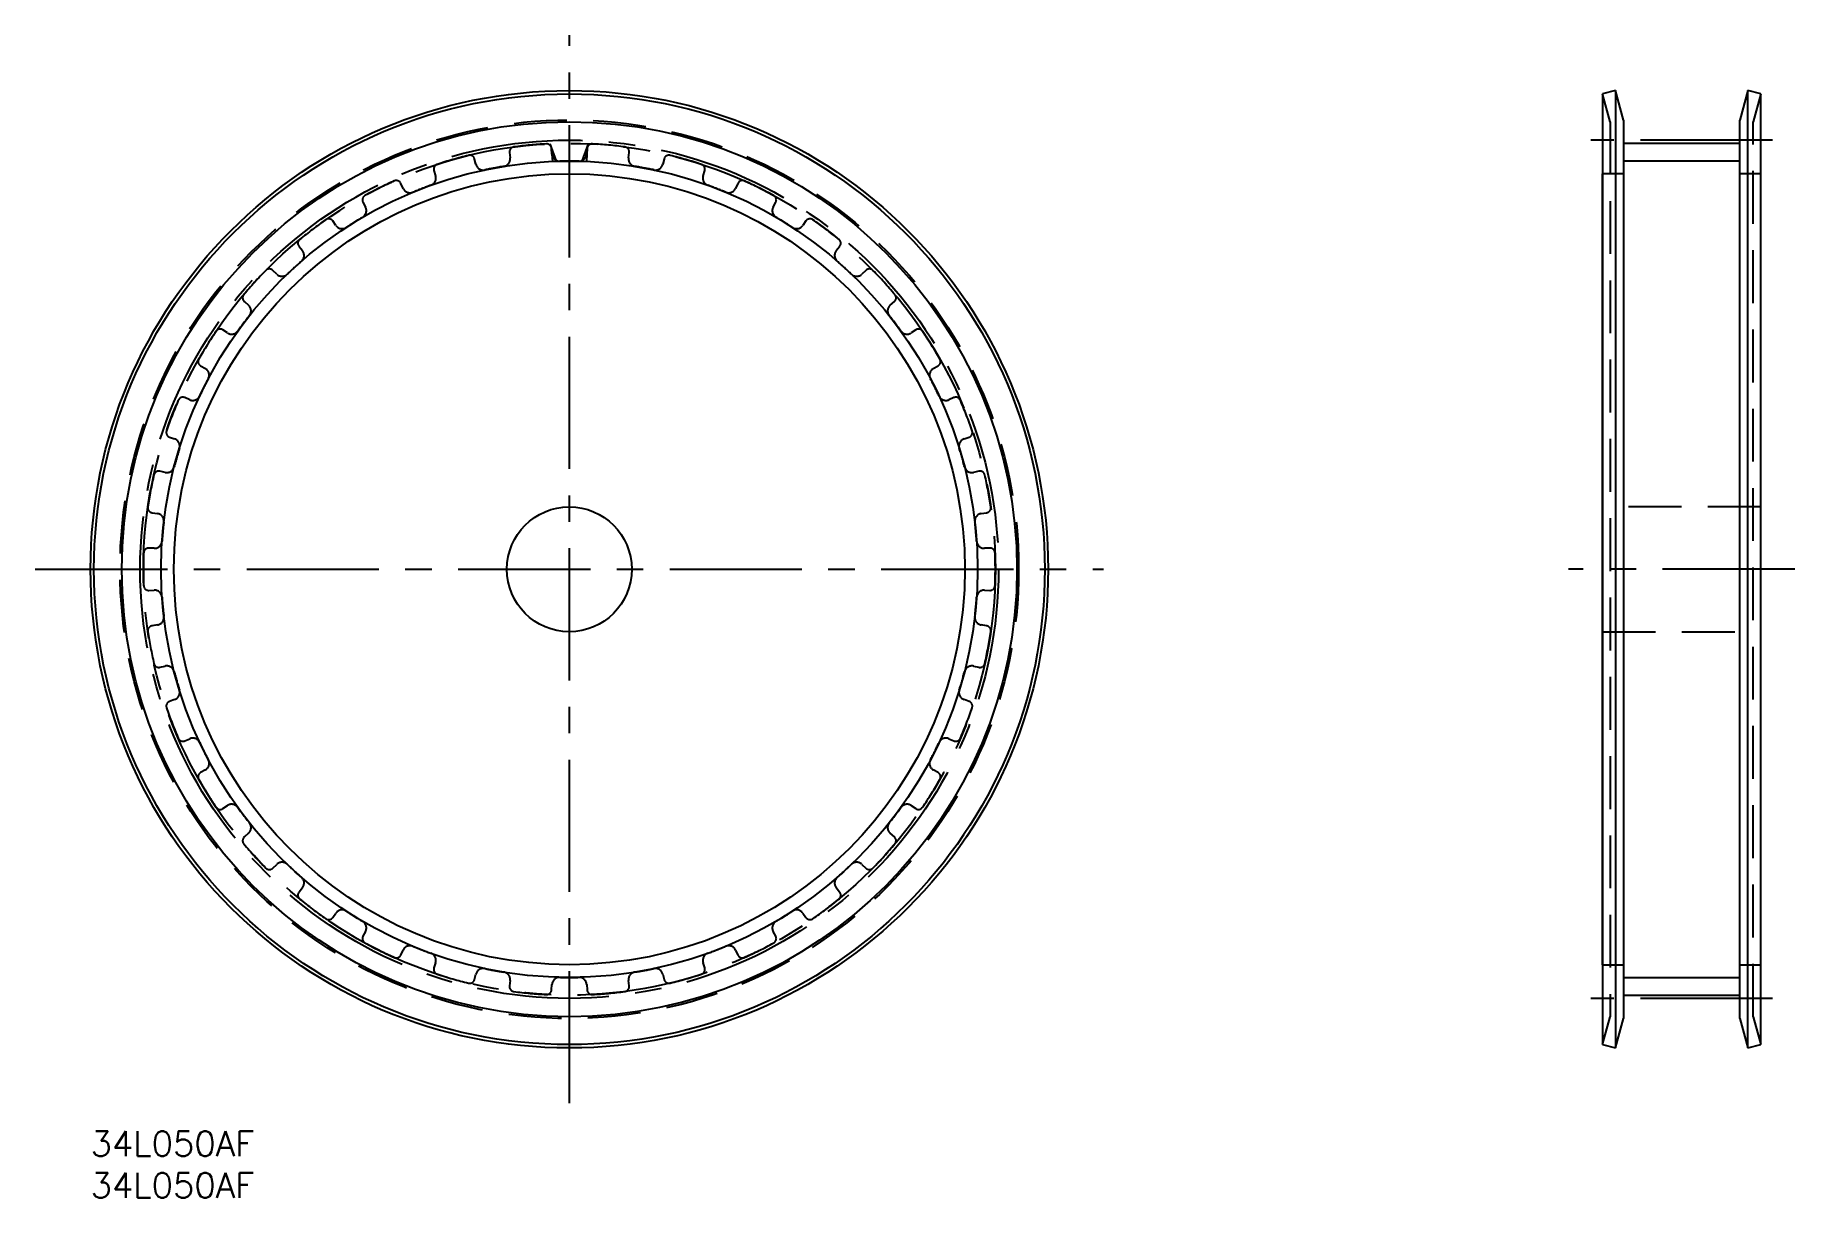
# Model space of a CAD drawing. Extents: x -7 to 205, y -8 to 132.
import ezdxf

# ---------------------------------------------------------------- set-up
doc = ezdxf.new("R2010")
doc.units = 0
doc.header["$LTSCALE"] = 0.5
for name, pattern in [('CENTER', [50.8, 31.75, -6.35, 6.35, -6.35]), ('DASHED', [19.05, 12.7, -6.35]), ('PHANTOM', [63.5, 31.75, -6.35, 6.35, -6.35, 6.35, -6.35])]:
    doc.linetypes.add(name, pattern=pattern)
for name, color, linetype in [('MSM_CENTER', 1, 'CENTER'), ('MSM_CONTINUOUS', 7, 'CONTINUOUS'), ('MSM_DASHED', 4, 'DASHED'), ('MSM_IMAGINARY', 6, 'PHANTOM'), ('MSM_NARROW', 5, 'CONTINUOUS'), ('MSM_PART_NUMBER', 7, 'CONTINUOUS')]:
    doc.layers.add(name, color=color, linetype=linetype)
doc.styles.get("Standard").update_dxf_attribs({"font": 'txt.shx', "height": 3, "bigfont": 'bigfont.shx'})

msp = doc.modelspace()

# ---------------------------------------------------------------- linework, layer by layer
at = {"layer": 'MSM_CENTER'}
for p, q in [((57.5, 3.35), (57.5, 131.65)), ((202, 119.04), (180.17, 119.04)), ((-6.65, 67.5), (121.65, 67.5)), ((204.67, 67.5), (177.5, 67.5)), ((202, 15.96), (180.17, 15.96))]:
    msp.add_line(p, q, dxfattribs=at)
msp.add_circle((57.5, 67.5), 51.54, dxfattribs=at)
at = {"layer": 'MSM_CONTINUOUS'}
for p, q in [((183.14, 125), (181.59, 124.59)), ((184.08, 121.46), (183.14, 125)), ((183.14, 125), (183.14, 10)), ((199.03, 125), (198.08, 121.46)), ((200.58, 124.59), (199.03, 125)), ((199.03, 10), (199.03, 125)), ((181.59, 124.59), (181.59, 10.41)), ((200.58, 10.41), (200.58, 124.59)), ((184.08, 121.46), (184.08, 13.54)), ((198.08, 13.54), (198.08, 121.46)), ((184.08, 118.66), (198.08, 118.66)), ((181.58, 20), (181.58, 115)), ((181.59, 115), (181.58, 115)), ((200.58, 20), (200.58, 115)), ((200.58, 115), (200.58, 115)), ((181.58, 20), (181.59, 20)), ((200.58, 20), (200.58, 20)), ((184.08, 16.34), (198.08, 16.34)), ((183.14, 10), (184.08, 13.54)), ((198.08, 13.54), (199.03, 10)), ((181.59, 10.41), (183.14, 10)), ((199.03, 10), (200.58, 10.41))]:
    msp.add_line(p, q, dxfattribs=at)
for radius in [57.5, 57.09, 53.75, 47.5, 7.5]:
    msp.add_circle((57.5, 67.5), radius, dxfattribs=at)
at = {"layer": 'MSM_DASHED'}
for p, q in [((182.48, 121.25), (181.59, 124.59)), ((200.58, 124.59), (199.68, 121.25)), ((182.48, 121.25), (182.48, 13.75)), ((199.68, 13.75), (199.68, 121.25)), ((46.28, 116.14), (46.12, 116.77)), ((50.31, 117.55), (50.39, 116.91)), ((55.41, 117.37), (55.37, 118.02)), ((59.63, 118.02), (59.59, 117.37)), ((64.61, 116.91), (64.69, 117.55)), ((68.88, 116.77), (68.72, 116.14)), ((41.24, 115.38), (41.43, 114.76)), ((73.57, 114.76), (73.76, 115.38)), ((184.08, 115), (181.59, 115)), ((200.58, 115), (198.08, 115)), ((37.53, 113.25), (37.26, 113.84)), ((77.74, 113.84), (77.47, 113.25)), ((32.71, 111.58), (33.02, 111)), ((81.98, 111), (82.29, 111.58)), ((29.47, 108.8), (29.09, 109.33)), ((85.91, 109.33), (85.53, 108.8)), ((25.04, 106.27), (25.45, 105.77)), ((89.55, 105.77), (89.96, 106.27)), ((22.36, 102.95), (21.89, 103.4)), ((93.11, 103.4), (92.64, 102.95)), ((18.47, 99.65), (18.96, 99.22)), ((96.04, 99.22), (96.53, 99.65)), ((16.44, 95.89), (15.9, 96.25)), ((99.1, 96.25), (98.56, 95.89)), ((13.22, 91.93), (13.79, 91.6)), ((101.21, 91.6), (101.78, 91.93)), ((11.92, 87.86), (11.33, 88.11)), ((103.67, 88.11), (103.08, 87.86)), ((9.49, 83.37), (10.1, 83.16)), ((104.9, 83.16), (105.51, 83.37)), ((8.96, 79.14), (8.32, 79.28)), ((106.68, 79.28), (106.04, 79.14)), ((7.39, 74.28), (8.03, 74.18)), ((106.97, 74.18), (107.61, 74.28)), ((200.58, 75), (181.58, 75)), ((7.65, 70.02), (7, 70.04)), ((108, 70.04), (107.35, 70.02)), ((7, 64.96), (7.65, 64.98)), ((107.35, 64.98), (108, 64.96)), ((8.03, 60.82), (7.39, 60.72)), ((107.61, 60.72), (106.97, 60.82)), ((181.58, 60), (200.58, 60)), ((8.32, 55.72), (8.96, 55.86)), ((106.04, 55.86), (106.68, 55.72)), ((10.1, 51.84), (9.49, 51.63)), ((105.51, 51.63), (104.9, 51.84)), ((11.33, 46.89), (11.92, 47.14)), ((103.08, 47.14), (103.67, 46.89)), ((13.79, 43.4), (13.22, 43.07)), ((101.78, 43.07), (101.21, 43.4)), ((15.9, 38.75), (16.44, 39.11)), ((98.56, 39.11), (99.1, 38.75)), ((18.96, 35.78), (18.47, 35.35)), ((96.53, 35.35), (96.04, 35.78)), ((21.89, 31.6), (22.36, 32.05)), ((92.64, 32.05), (93.11, 31.6)), ((25.45, 29.23), (25.04, 28.73)), ((89.96, 28.73), (89.55, 29.23)), ((29.09, 25.67), (29.47, 26.2)), ((85.53, 26.2), (85.91, 25.67)), ((33.02, 24), (32.71, 23.42)), ((82.29, 23.42), (81.98, 24)), ((37.26, 21.16), (37.53, 21.75)), ((77.47, 21.75), (77.74, 21.16)), ((41.43, 20.24), (41.24, 19.62)), ((73.76, 19.62), (73.57, 20.24)), ((181.59, 20), (184.08, 20)), ((198.08, 20), (200.58, 20)), ((46.12, 18.23), (46.28, 18.86)), ((50.39, 18.09), (50.31, 17.45)), ((55.37, 16.98), (55.41, 17.63)), ((59.59, 17.63), (59.63, 16.98)), ((64.69, 17.45), (64.61, 18.09)), ((68.72, 18.86), (68.88, 18.23)), ((181.59, 10.41), (182.48, 13.75)), ((199.68, 13.75), (200.58, 10.41))]:
    msp.add_line(p, q, dxfattribs=at)
msp.add_circle((57.5, 67.5), 53.96, dxfattribs=at)
for centre, radius, start, end in [((57.5, 67.5), 51.16, 93.0942, 97.494), ((54.77, 117.99), 0.6, 3.3639, 93.0942), ((60.23, 117.99), 0.6, 86.9058, 176.6361), ((57.5, 67.5), 51.16, 82.506, 86.9058), ((57.5, 67.5), 51.16, 103.6825, 108.0823), ((45.54, 116.63), 0.6, 13.9521, 103.6825), ((49.49, 116.79), 0.91, 279.2302, 7.2243), ((50.91, 117.63), 0.6, 97.494, 187.2243), ((56.32, 117.43), 0.91, 183.3639, 271.3581), ((57.5, 67.5), 49.03, 88.642, 91.358), ((58.68, 117.43), 0.91, 268.642, 356.6361), ((64.09, 117.63), 0.6, 352.7757, 82.506), ((65.51, 116.79), 0.91, 172.7757, 260.7698), ((69.46, 116.63), 0.6, 76.3175, 166.0479), ((57.5, 67.5), 51.16, 71.9177, 76.3175), ((57.5, 67.5), 51.16, 114.2707, 118.6705), ((36.72, 113.59), 0.6, 24.5404, 114.2707), ((40.57, 114.48), 0.91, 289.8184, 17.8126), ((41.81, 115.56), 0.6, 108.0823, 197.8126), ((47.16, 116.36), 0.91, 193.9521, 281.9463), ((57.5, 67.5), 49.03, 99.2302, 101.9463), ((57.5, 67.5), 49.03, 78.0537, 80.7698), ((67.84, 116.36), 0.91, 258.0537, 346.0479), ((73.19, 115.56), 0.6, 342.1874, 71.9177), ((74.43, 114.48), 0.91, 162.1874, 250.1816), ((78.28, 113.59), 0.6, 65.7293, 155.4596), ((57.5, 67.5), 51.16, 61.3295, 65.7293), ((33.24, 111.86), 0.6, 118.6705, 208.4008), ((38.36, 113.63), 0.91, 204.5404, 292.5345), ((57.5, 67.5), 49.03, 109.8184, 112.5345), ((57.5, 67.5), 49.03, 67.4655, 70.1816), ((76.64, 113.63), 0.91, 247.4655, 335.4596), ((81.76, 111.86), 0.6, 331.5992, 61.3295), ((32.22, 110.57), 0.91, 300.4067, 28.4008), ((82.78, 110.57), 0.91, 151.5992, 239.5933), ((57.5, 67.5), 51.16, 124.8589, 129.2587), ((28.6, 108.99), 0.6, 35.1286, 124.8589), ((30.21, 109.32), 0.91, 215.1286, 303.1228), ((57.5, 67.5), 49.03, 120.4067, 123.1228), ((57.5, 67.5), 49.03, 56.8772, 59.5933), ((84.79, 109.32), 0.91, 236.8772, 324.8714), ((86.4, 108.99), 0.6, 55.1411, 144.8714), ((57.5, 67.5), 51.16, 50.7413, 55.1411), ((25.5, 106.65), 0.6, 129.2587, 218.9891), ((24.74, 105.19), 0.91, 310.9949, 38.9891), ((90.26, 105.19), 0.91, 141.0109, 229.0051), ((89.5, 106.65), 0.6, 321.0109, 50.7413), ((21.47, 102.97), 0.6, 45.7168, 135.4472), ((57.5, 67.5), 49.03, 130.9949, 133.711), ((57.5, 67.5), 49.03, 46.289, 49.0051), ((93.53, 102.97), 0.6, 44.5528, 134.2832), ((57.5, 67.5), 51.16, 135.4472, 139.847), ((22.99, 103.6), 0.91, 225.7168, 313.711), ((92.01, 103.6), 0.91, 226.289, 314.2832), ((57.5, 67.5), 51.16, 40.153, 44.5528), ((18.86, 100.1), 0.6, 139.847, 229.5773), ((96.14, 100.1), 0.6, 310.4227, 40.153), ((57.5, 67.5), 49.03, 141.5831, 144.2992), ((18.37, 98.53), 0.91, 321.5831, 49.5773), ((96.63, 98.53), 0.91, 130.4227, 218.4169), ((57.5, 67.5), 49.03, 35.7008, 38.4169), ((57.5, 67.5), 51.16, 146.0354, 150.4352), ((15.57, 95.75), 0.6, 56.3051, 146.0354), ((16.94, 96.64), 0.91, 236.3051, 324.2992), ((98.06, 96.64), 0.91, 215.7008, 303.6949), ((99.43, 95.75), 0.6, 33.9646, 123.6949), ((57.5, 67.5), 51.16, 29.5648, 33.9646), ((13.52, 92.45), 0.6, 150.4352, 240.1655), ((13.34, 90.81), 0.91, 332.1714, 60.1655), ((101.66, 90.81), 0.91, 119.8345, 207.8286), ((101.48, 92.45), 0.6, 299.8345, 29.5648), ((57.5, 67.5), 49.03, 152.1714, 154.8875), ((57.5, 67.5), 49.03, 25.1125, 27.8286), ((57.5, 67.5), 51.16, 156.6236, 161.0234), ((11.09, 87.56), 0.6, 66.8933, 156.6236), ((12.28, 88.69), 0.91, 246.8933, 334.8875), ((102.72, 88.69), 0.91, 205.1125, 293.1067), ((103.91, 87.56), 0.6, 23.3764, 113.1067), ((57.5, 67.5), 51.16, 18.9766, 23.3764), ((9.69, 83.94), 0.6, 161.0234, 250.7538), ((9.8, 82.3), 0.91, 342.7596, 70.7538), ((105.2, 82.3), 0.91, 109.2462, 197.2404), ((105.31, 83.94), 0.6, 289.2462, 18.9766), ((57.5, 67.5), 49.03, 162.7596, 165.4757), ((57.5, 67.5), 49.03, 14.5243, 17.2404), ((57.5, 67.5), 51.16, 167.2119, 171.6117), ((8.19, 78.69), 0.6, 77.4815, 167.2119), ((9.16, 80.02), 0.91, 257.4815, 345.4757), ((105.84, 80.02), 0.91, 194.5243, 282.5185), ((106.81, 78.69), 0.6, 12.7881, 102.5185), ((57.5, 67.5), 51.16, 8.3883, 12.7881), ((7.48, 74.88), 0.6, 171.6117, 261.342), ((7.9, 73.29), 0.91, 353.3478, 81.342), ((107.1, 73.29), 0.91, 98.658, 186.6522), ((107.52, 74.88), 0.6, 278.658, 8.3883), ((57.5, 67.5), 49.03, 173.3478, 176.0639), ((57.5, 67.5), 49.03, 3.9361, 6.6522), ((6.98, 69.44), 0.6, 88.0698, 177.8001), ((7.68, 70.93), 0.91, 268.0698, 356.0639), ((107.32, 70.93), 0.91, 183.9361, 271.9302), ((108.02, 69.44), 0.6, 2.1999, 91.9302), ((57.5, 67.5), 51.16, 177.8001, 182.1999), ((57.5, 67.5), 51.16, 357.8001, 2.1999), ((6.98, 65.56), 0.6, 182.1999, 271.9302), ((108.02, 65.56), 0.6, 268.0698, 357.8001), ((7.68, 64.07), 0.91, 3.9361, 91.9302), ((57.5, 67.5), 49.03, 183.9361, 186.6522), ((57.5, 67.5), 49.03, 353.3478, 356.0639), ((107.32, 64.07), 0.91, 88.0698, 176.0639), ((7.9, 61.71), 0.91, 278.658, 6.6522), ((107.1, 61.71), 0.91, 173.3478, 261.342), ((7.48, 60.12), 0.6, 98.658, 188.3883), ((57.5, 67.5), 51.16, 188.3883, 192.7881), ((57.5, 67.5), 51.16, 347.2119, 351.6117), ((107.52, 60.12), 0.6, 351.6117, 81.342), ((8.19, 56.31), 0.6, 192.7881, 282.5185), ((9.16, 54.98), 0.91, 14.5243, 102.5185), ((57.5, 67.5), 49.03, 194.5243, 197.2404), ((57.5, 67.5), 49.03, 342.7596, 345.4757), ((105.84, 54.98), 0.91, 77.4815, 165.4757), ((106.81, 56.31), 0.6, 257.4815, 347.2119), ((9.8, 52.7), 0.91, 289.2462, 17.2404), ((105.2, 52.7), 0.91, 162.7596, 250.7538), ((9.69, 51.06), 0.6, 109.2462, 198.9766), ((57.5, 67.5), 51.16, 198.9766, 203.3764), ((57.5, 67.5), 51.16, 336.6236, 341.0234), ((105.31, 51.06), 0.6, 341.0234, 70.7538), ((11.09, 47.44), 0.6, 203.3764, 293.1067), ((12.28, 46.31), 0.91, 25.1125, 113.1067), ((57.5, 67.5), 49.03, 205.1125, 207.8286), ((57.5, 67.5), 49.03, 332.1714, 334.8875), ((102.72, 46.31), 0.91, 66.8933, 154.8875), ((103.91, 47.44), 0.6, 246.8933, 336.6236), ((13.34, 44.19), 0.91, 299.8345, 27.8286), ((101.66, 44.19), 0.91, 152.1714, 240.1655), ((13.52, 42.55), 0.6, 119.8345, 209.5648), ((101.48, 42.55), 0.6, 330.4352, 60.1655), ((57.5, 67.5), 51.16, 209.5648, 213.9646), ((57.5, 67.5), 51.16, 326.0354, 330.4352), ((15.57, 39.25), 0.6, 213.9646, 303.6949), ((16.94, 38.36), 0.91, 35.7008, 123.6949), ((57.5, 67.5), 49.03, 215.7008, 218.4169), ((57.5, 67.5), 49.03, 321.5831, 324.2992), ((98.06, 38.36), 0.91, 56.3051, 144.2992), ((99.43, 39.25), 0.6, 236.3051, 326.0354), ((18.37, 36.47), 0.91, 310.4227, 38.4169), ((96.63, 36.47), 0.91, 141.5831, 229.5773), ((18.86, 34.9), 0.6, 130.4227, 220.153), ((57.5, 67.5), 51.16, 220.153, 224.5528), ((57.5, 67.5), 51.16, 315.4472, 319.847), ((96.14, 34.9), 0.6, 319.847, 49.5773), ((22.99, 31.4), 0.91, 46.289, 134.2832), ((57.5, 67.5), 49.03, 226.289, 229.0051), ((57.5, 67.5), 49.03, 310.9949, 313.711), ((92.01, 31.4), 0.91, 45.7168, 133.711), ((21.47, 32.03), 0.6, 224.5528, 314.2832), ((24.74, 29.81), 0.91, 321.0109, 49.0051), ((90.26, 29.81), 0.91, 130.9949, 218.9891), ((93.53, 32.03), 0.6, 225.7168, 315.4472), ((25.5, 28.35), 0.6, 141.0109, 230.7413), ((57.5, 67.5), 51.16, 230.7413, 235.1411), ((57.5, 67.5), 51.16, 304.8589, 309.2587), ((89.5, 28.35), 0.6, 309.2587, 38.9891), ((28.6, 26.01), 0.6, 235.1411, 324.8714), ((30.21, 25.68), 0.91, 56.8772, 144.8714), ((57.5, 67.5), 49.03, 236.8772, 239.5933), ((57.5, 67.5), 49.03, 300.4067, 303.1228), ((84.79, 25.68), 0.91, 35.1286, 123.1228), ((86.4, 26.01), 0.6, 215.1286, 304.8589), ((33.24, 23.14), 0.6, 151.5992, 241.3295), ((32.22, 24.43), 0.91, 331.5992, 59.5933), ((82.78, 24.43), 0.91, 120.4067, 208.4008), ((81.76, 23.14), 0.6, 298.6705, 28.4008), ((57.5, 67.5), 51.16, 241.3295, 245.7293), ((36.72, 21.41), 0.6, 245.7293, 335.4596), ((38.36, 21.37), 0.91, 67.4655, 155.4596), ((57.5, 67.5), 49.03, 247.4655, 250.1816), ((40.57, 20.52), 0.91, 342.1874, 70.1816), ((74.43, 20.52), 0.91, 109.8184, 197.8126), ((57.5, 67.5), 49.03, 289.8184, 292.5345), ((76.64, 21.37), 0.91, 24.5404, 112.5345), ((78.28, 21.41), 0.6, 204.5404, 294.2707), ((57.5, 67.5), 51.16, 294.2707, 298.6705), ((41.81, 19.44), 0.6, 162.1874, 251.9177), ((47.16, 18.64), 0.91, 78.0537, 166.0479), ((57.5, 67.5), 49.03, 258.0537, 260.7698), ((49.49, 18.21), 0.91, 352.7757, 80.7698), ((65.51, 18.21), 0.91, 99.2302, 187.2243), ((57.5, 67.5), 49.03, 279.2302, 281.9463), ((67.84, 18.64), 0.91, 13.9521, 101.9463), ((73.19, 19.44), 0.6, 288.0823, 17.8126), ((57.5, 67.5), 51.16, 251.9177, 256.3175), ((45.54, 18.37), 0.6, 256.3175, 346.0479), ((50.91, 17.37), 0.6, 172.7757, 262.506), ((54.77, 17.01), 0.6, 266.9058, 356.6361), ((56.32, 17.57), 0.91, 88.642, 176.6361), ((57.5, 67.5), 49.03, 268.642, 271.358), ((58.68, 17.57), 0.91, 3.3639, 91.3581), ((60.23, 17.01), 0.6, 183.3639, 273.0942), ((64.09, 17.37), 0.6, 277.494, 7.2243), ((69.46, 18.37), 0.6, 193.9521, 283.6825), ((57.5, 67.5), 51.16, 283.6825, 288.0823), ((57.5, 67.5), 51.16, 262.506, 266.9058), ((57.5, 67.5), 51.16, 273.0942, 277.494)]:
    msp.add_arc(centre, radius, start, end, dxfattribs=at)
at = {"layer": 'MSM_IMAGINARY'}
msp.add_circle((57.5, 67.5), 51.16, dxfattribs=at)
at = {"layer": 'MSM_NARROW'}
for p, q in [((55.95, 116.51), (55.18, 118.61)), ((59.05, 116.51), (59.82, 118.61)), ((55.41, 117.37), (55.46, 116.49)), ((59.59, 117.37), (59.54, 116.49)), ((198.08, 116.53), (184.08, 116.53)), ((184.08, 18.47), (198.08, 18.47))]:
    msp.add_line(p, q, dxfattribs=at)
msp.add_circle((57.5, 67.5), 49.03, dxfattribs=at)

# ---------------------------------------------------------------- texts
at = {"layer": 'MSM_PART_NUMBER'}
for p in [(0, -3), (0, -8)]:
    msp.add_text('34L050AF', height=3, dxfattribs=at).set_placement(p)

doc.saveas('drawing.dxf')
